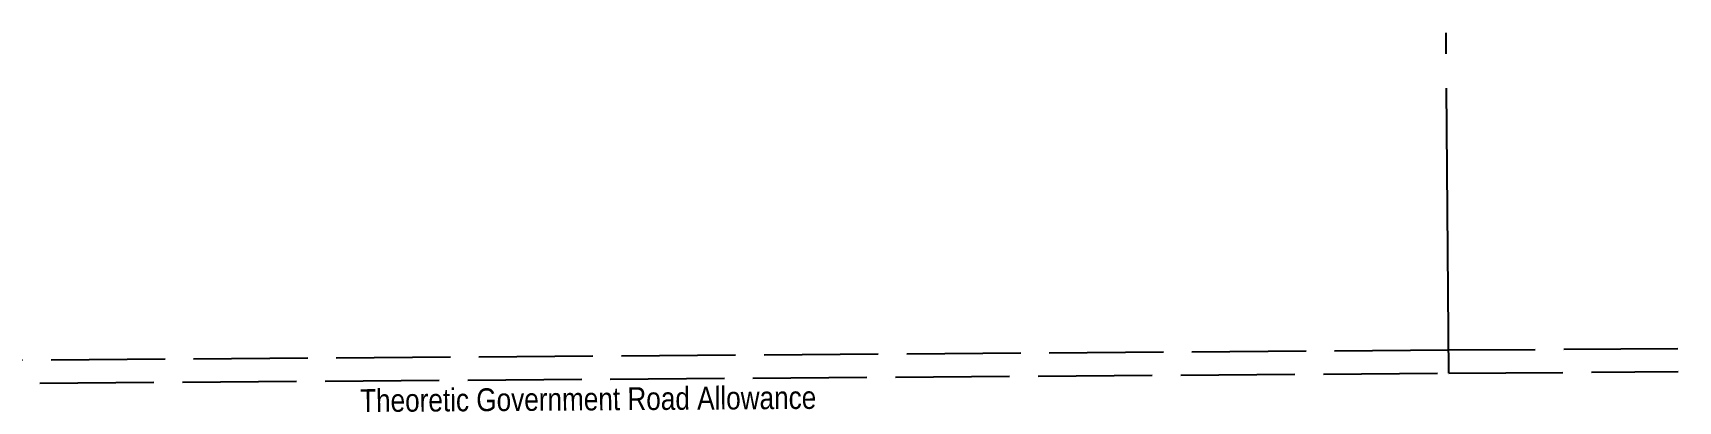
# Model space of a CAD drawing. Extents: x 532499 to 536929, y 6041259 to 6047760.
# Drawn here: x 534391 to 535112, y 6045938 to 6046100 of the extents above; entities that cross this region are included whole.
import ezdxf
from ezdxf.enums import TextEntityAlignment as Align

# ---------------------------------------------------------------- set-up
doc = ezdxf.new("R2010")
doc.units = 0
doc.header["$LTSCALE"] = 5
doc.linetypes.add('foc-QUARTERLINE', pattern=[33, 25, -3, 2, -3])
doc.linetypes.add('foc-UNSURVEYED', pattern=[12.5, 10, -2.5])
for name, color, linetype in [('L-QSEC', 8, 'foc-QUARTERLINE'), ('L-ROAD-T', 7, 'Continuous'), ('L-USEC', 7, 'foc-UNSURVEYED')]:
    doc.layers.add(name, color=color, linetype=linetype)
doc.styles.add('80L', font='ARIALN.TTF', dxfattribs={"height": 10})

msp = doc.modelspace()

# ---------------------------------------------------------------- linework, layer by layer
at = {"layer": 'L-QSEC'}
msp.add_line((535011.479, 6045950.391), (535010.326, 6046099.623), dxfattribs=at)
at = {"layer": 'L-USEC'}
for p, q in [((535011.402, 6045960.442), (534216.495, 6045954.884)), ((535111.895, 6045961.146), (535011.402, 6045960.442)), ((534206.519, 6045944.759), (535011.494, 6045950.391)), ((535011.494, 6045950.391), (535111.966, 6045951.094))]:
    msp.add_line(p, q, dxfattribs=at)

# ---------------------------------------------------------------- texts
at = {"layer": 'L-ROAD-T', "style": '80L'}
msp.add_text('Theoretic Government Road Allowance', height=10, rotation=0.401009, dxfattribs=at).set_placement((534634.308, 6045939.074), align=Align.MIDDLE_CENTER)

doc.saveas('drawing.dxf')
